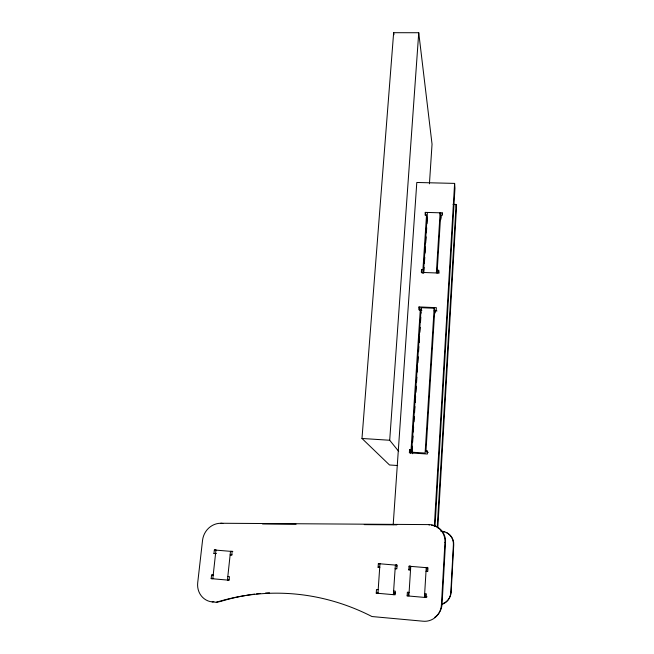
<?xml version="1.0" encoding="UTF-8"?>
<svg xmlns="http://www.w3.org/2000/svg" width="654" height="654" viewBox="0 0 654 654"><rect width="100%" height="100%" fill="white"/><g stroke="black" fill="none" stroke-linecap="round" stroke-linejoin="round"><path stroke-width="0.98" d="M441.802 604.443A13.628 13.055 72.5 0 0 450.819 592.132L453.386 544.929A12.549 12.173 69.9 0 0 440.788 531.22M442.292 603.806A13.456 12.9 72.4 0 0 451.186 591.641L453.721 545.027A12.393 12.025 69.8 0 0 446.224 532.487M441.45 604.361L444.941 542.477A16.358 15.9 73.2 0 0 428.558 524.598L220.856 523.257A18.713 17.544 -71.8 0 0 202.544 540.335L197.712 582.714A17.748 16.522 -75.8 0 0 212.198 601.893L216.286 602.269A257.169 228.598 86.8 0 1 371.962 616.534L422.664 621.177A17.911 17.102 75.2 0 0 441.45 604.361L442.088 603.528L445.513 542.64A16.105 15.647 73 0 0 431.575 525.17M434.33 526.421L454.612 183.398L416.802 182.474L393.193 524.721M435.016 526.306L454.955 188.229L454.612 183.398M437.256 527.01L456.108 204.44L453.05 204.359M437.812 527.876L456.418 208.749L456.108 204.44M425.329 596.93L425.452 594.911L425.141 596.84L424.438 597.396L426.236 567.656L426.915 567.468L427.005 569.168L427.119 567.288M434.158 308.255L425.108 453.083L411.66 452.192L421.16 307.691L434.158 308.255L434.853 311.909L434.967 310.029M436.357 272.963L440.117 212.812L440.706 217.774L440.878 215.084M428.313 452.364L426.76 452.257L425.999 450.835L434.738 310.478L436.185 310.544L436.357 307.674L419.034 306.922L418.846 309.783L420.285 309.849L421.102 313.119M437.673 273.078L437.24 270.249L440.641 215.558L442.055 215.607L442.227 212.869L425.296 212.378L425.116 215.109L426.522 215.15L427.242 219.589L426.972 223.652M437.24 270.249L438.671 270.298L438.507 273.045L421.323 272.391L421.503 269.652L422.934 269.71L423.702 273.478M424.675 593.718L426.408 593.865L426.187 597.552L407.14 595.876L407.377 592.205L409.102 592.352M408.815 569.855L409.052 566.225L410.197 566.012L409.968 569.577L408.815 569.855L410.532 569.994M408.497 592.475L408.325 595.189L407.14 595.876M408.864 596.031L410.761 566.364M409.567 449.756L410.557 451.195L412.028 451.293L411.055 449.854L409.567 449.756L409.363 452.821L427.381 454.015L427.569 450.933L425.999 450.835M410.426 453.214L410.557 451.195M411.055 449.854L420.285 309.849M422.934 269.71L426.522 215.15M423.473 272.473L427.414 212.444M429.433 183.815L432.041 144.174L418.74 32.733L393.643 32.7L361.981 438.474L389.506 464.978L397.648 465.525M412.028 451.293L412.363 446.208M412.633 442.145L413.034 436.046M413.295 431.983L413.63 426.907M413.966 421.83L414.301 416.745M414.562 412.682L414.963 406.584M415.233 402.521L415.633 396.43M415.895 392.359L416.296 386.269M416.565 382.206L416.9 377.121M417.236 372.044L417.563 366.959M417.832 362.896L418.233 356.806M418.568 351.721L418.895 346.645M419.165 342.582L419.566 336.483M419.835 332.42L420.162 327.343M420.497 322.258L420.833 317.182M423.767 272.465L424.103 267.38M424.372 263.309L424.773 257.21M425.035 253.139L425.435 247.04M425.705 242.977L426.106 236.871M426.375 232.808L426.702 227.723M394.763 594.241L394.893 592.238L394.46 594.151L393.373 594.666L395.376 565.081L396.43 564.933L396.626 566.626L396.749 564.762M377.947 593.309L379.982 563.495L378.355 563.658L378.094 567.271L379.794 567.419M398.687 451.358L389.702 440.256L418.74 32.733M393.618 591.003L395.335 591.151L395.09 594.821L376.238 593.162L376.5 589.507L378.208 589.655M227.821 576.509L229.456 576.656L229.072 580.212L211.168 578.643L211.561 575.087L213.245 574.948M215.575 553.627L213.956 553.497L214.349 549.989L216 550.006M212.787 578.782L215.951 550.12M450.819 592.132L451.186 591.641M376.238 593.162L377.906 592.516M426.915 570.999L426.032 571.294L427.757 571.441L427.978 567.803L409.052 566.225M216.286 602.269L220.439 601.492A252.558 224.853 86.7 0 1 245.691 595.451M396.496 568.449L395.13 568.702L396.839 568.849L397.084 565.228L378.355 563.658M212.198 601.893L213.883 601.582M378.094 567.271L379.729 567.043M229.006 579.902L227.437 580.073L230.51 551.33L232.824 551.347M211.168 578.643L213.694 578.398M232.096 554.837L230.143 554.854L231.761 554.984L232.137 551.469L214.349 549.989M213.956 553.497L216.441 553.488M262.516 523.96L296.09 524.181M364.262 524.622L396.823 524.835M421.879 310.323L419.86 310.233L419.034 306.922M433.945 310.846L436.962 310.985M361.981 438.474L389.702 440.256M211.561 575.087L213.188 575.234M425.1 596.661L427.07 596.832M220.856 523.257L222.859 523.486M444.941 542.477L445.513 542.64M428.558 524.598L429.384 525.048M411.66 452.192L412.731 453.753M421.16 307.691L421.601 309.514M421.503 269.652L422.296 273.429M434.738 310.478L435.204 312.931M393.643 32.7L393.978 34.703M425.296 212.378L425.738 215.068M438.671 270.298L439.096 273.135M440.641 215.558L441.066 219.115M442.227 212.869L442.431 214.659M442.088 603.528A17.617 16.832 75 0 1 434.575 617.466M246.672 595.279A252.558 224.853 86.7 0 1 254.578 594.118M256.556 593.881A252.558 224.853 86.7 0 1 260.529 593.456M265.499 593.039A252.558 224.853 86.7 0 1 269.497 592.802M442.962 531.579A12.393 12.025 69.8 0 1 444.622 531.915"/></g></svg>
